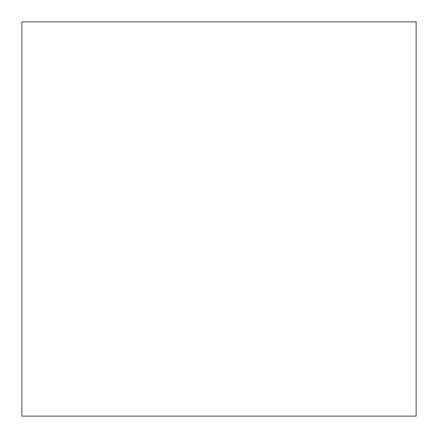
<?xml version="1.0" encoding="UTF-8"?>
<svg xmlns="http://www.w3.org/2000/svg" width="438" height="438" viewBox="0 0 438 438"><rect width="100%" height="100%" fill="white"/><g stroke="black" fill="none" stroke-linecap="round" stroke-linejoin="round"><path stroke-width="0.66" d="M416.1 21.9L21.9 21.9L21.9 416.1L416.1 416.1L416.1 21.9"/></g></svg>
